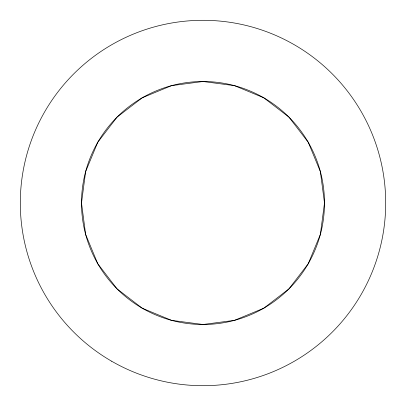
<?xml version="1.0" encoding="UTF-8"?>
<svg xmlns="http://www.w3.org/2000/svg" width="406" height="406" viewBox="0 0 406 406"><rect width="100%" height="100%" fill="white"/><g stroke="black" fill="none" stroke-linecap="round" stroke-linejoin="round"><path stroke-width="0.61" d="M85.646 171.555L81.504 203L85.646 234.445L97.78 263.748L117.09 288.91L142.252 308.22L171.555 320.354L203 324.495L234.445 320.354L263.748 308.22L288.91 288.91L308.22 263.748L320.354 234.445L324.495 203L320.354 171.555L308.22 142.252L288.91 117.09L263.748 97.78L234.445 85.646L203 81.504L171.555 85.646L142.252 97.78L117.09 117.09L97.78 142.252L85.646 171.555M111.65 361.223A182.7 182.7 0 0 0 385.7 203A182.7 182.7 0 0 0 111.65 44.777A182.7 182.7 0 0 0 111.65 361.223M142.252 308.22A121.495 121.495 0 0 0 324.495 203A121.495 121.495 0 0 0 142.252 97.78A121.495 121.495 0 0 0 142.252 308.22"/></g></svg>
